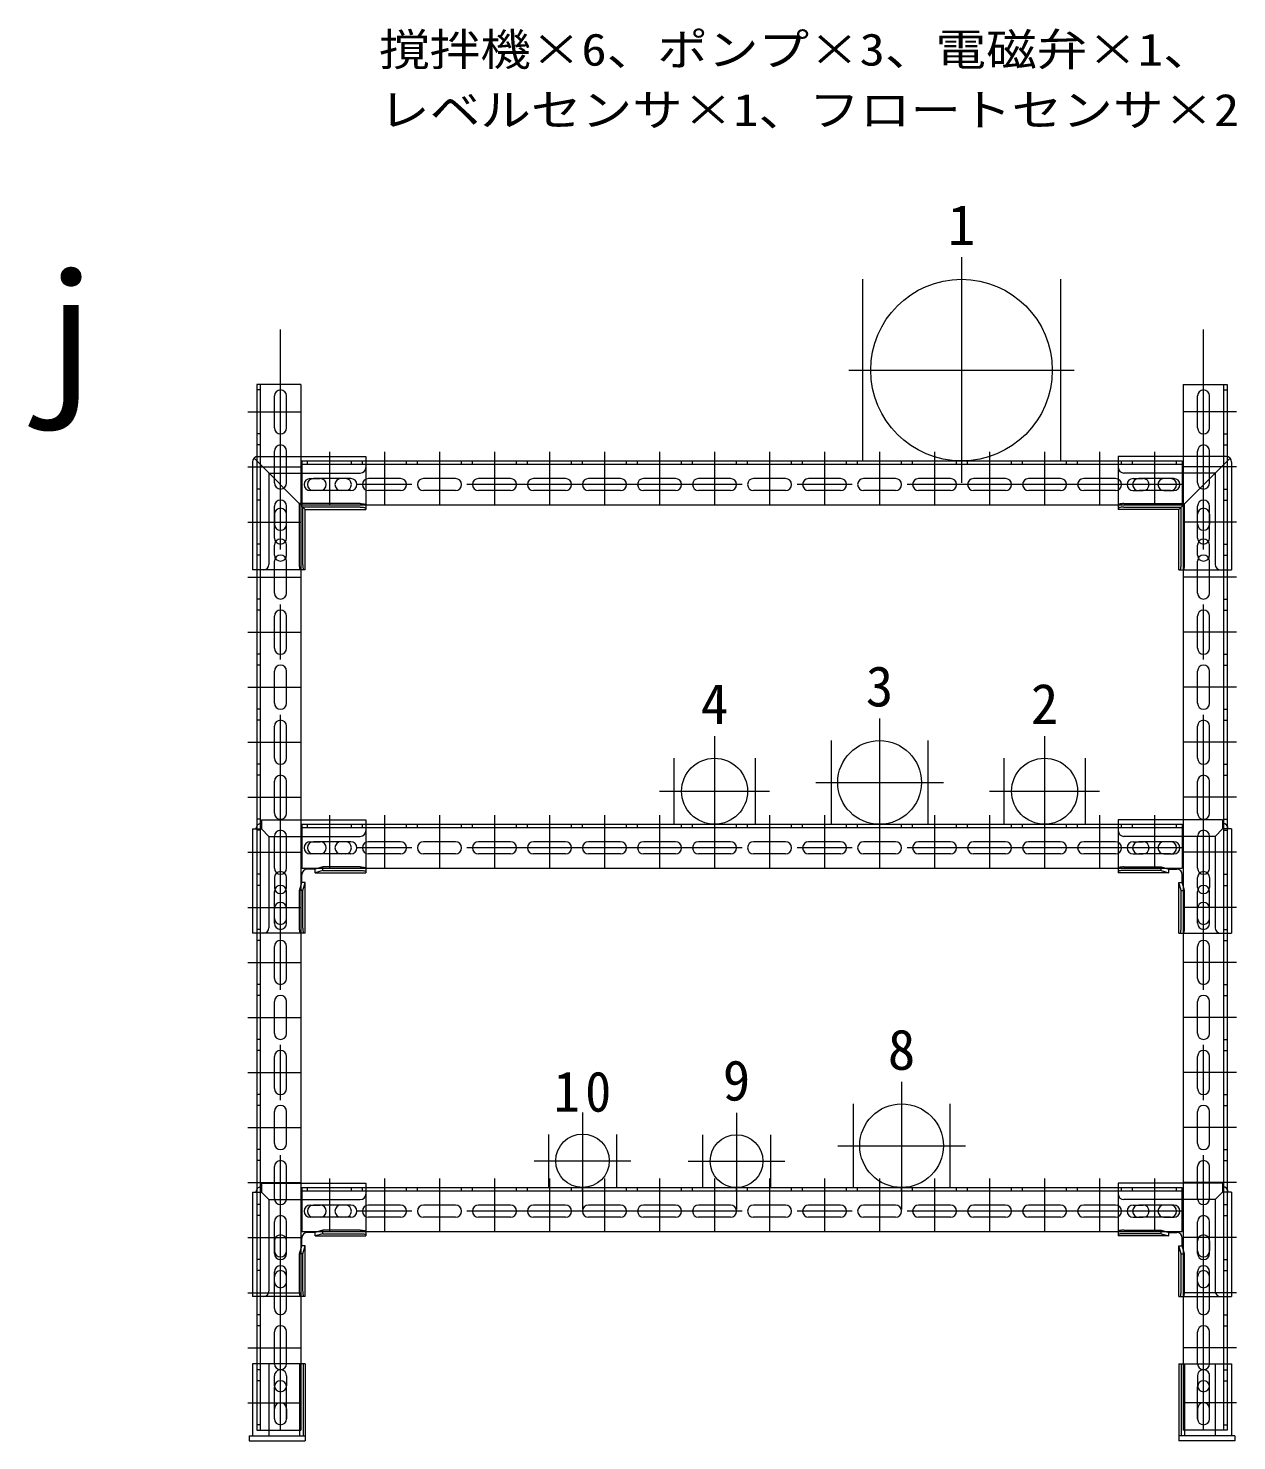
# Model space of a CAD drawing. Units: millimetres at full size, sheet at 1:50. Extents: x -29943 to 12787, y -4404 to 10657.
# Drawn here: x 364 to 1463, y 2150 to 3433 of the extents above; entities that cross this region are included whole.
import ezdxf
from ezdxf.enums import TextEntityAlignment as Align

# ---------------------------------------------------------------- set-up
doc = ezdxf.new("R2010")
doc.units = ezdxf.units.MM
doc.header["$LTSCALE"] = 50
doc.linetypes.add('CHAIN1', pattern=[8, 5, -1, 1, -1])
for name, color, linetype, lineweight in [('0-0_マルチ横', 3, 'Continuous', 9), ('0-1_接続金具', 7, 'Continuous', 18), ('0-3_マルチ縦', 3, 'Continuous', 9), ('0-F_文字', 7, 'Continuous', 9), ('1-0_1\u3000脱臭配管', 4, 'Continuous', 9), ('1-1_2\u3000洗浄汚泥移送配管', 7, 'Continuous', 9), ('1-2_3\u3000洗浄水移送配管', 7, 'Continuous', 9), ('1-3_4\u3000工水配管', 7, 'Continuous', 9), ('1-7_8\u3000脱水ろ液移送配管', 7, 'Continuous', 9), ('1-8_9\u3000ろ布洗浄水移送配管', 7, 'Continuous', 9), ('1-9_10\u3000スチームドレン配管', 7, 'Continuous', 9)]:
    doc.layers.add(name, color=color, linetype=linetype, lineweight=lineweight)
doc.layers.add('0-8_PS№', color=7, linetype='Continuous')
doc.styles.add('ＭＳ ゴシック', font='')
doc.styles.get('ＭＳ ゴシック').set_extended_font_data('MS Gothic')

msp = doc.modelspace()

# ---------------------------------------------------------------- linework, layer by layer
at = {"layer": '0-0_マルチ横', "color": 4, "linetype": 'CHAIN1'}
for p, q in [((637.93, 3048.76), (637.93, 3000.46)), ((687.93, 3048.76), (687.93, 3000.46)), ((737.93, 3048.76), (737.93, 3000.46)), ((787.93, 3048.76), (787.93, 3000.46)), ((837.93, 3048.76), (837.93, 3000.46)), ((887.93, 3048.76), (887.93, 3000.46)), ((937.93, 3048.76), (937.93, 3000.46)), ((987.93, 3048.76), (987.93, 3000.46)), ((1037.93, 3048.76), (1037.93, 3000.46)), ((1087.93, 3048.76), (1087.93, 3000.46)), ((1137.93, 3048.76), (1137.93, 3000.46)), ((1187.93, 3048.76), (1187.93, 3000.46)), ((1237.93, 3048.76), (1237.93, 3000.46)), ((1287.93, 3048.76), (1287.93, 3000.46)), ((1337.93, 3048.76), (1337.93, 3000.46)), ((1387.93, 3048.76), (1387.93, 3000.46)), ((1412.93, 3018.96), (612.93, 3018.96)), ((637.93, 2718.76), (637.93, 2670.46)), ((687.93, 2718.76), (687.93, 2670.46)), ((737.93, 2718.76), (737.93, 2670.46)), ((787.93, 2718.76), (787.93, 2670.46)), ((837.93, 2718.76), (837.93, 2670.46)), ((887.93, 2718.76), (887.93, 2670.46)), ((937.93, 2718.76), (937.93, 2670.46)), ((987.93, 2718.76), (987.93, 2670.46)), ((1037.93, 2718.76), (1037.93, 2670.46)), ((1087.93, 2718.76), (1087.93, 2670.46)), ((1137.93, 2718.76), (1137.93, 2670.46)), ((1187.93, 2718.76), (1187.93, 2670.46)), ((1237.93, 2718.76), (1237.93, 2670.46)), ((1287.93, 2718.76), (1287.93, 2670.46)), ((1337.93, 2718.76), (1337.93, 2670.46)), ((1387.93, 2718.76), (1387.93, 2670.46)), ((1412.93, 2688.96), (612.93, 2688.96)), ((637.93, 2388.76), (637.93, 2340.46)), ((687.93, 2388.76), (687.93, 2340.46)), ((737.93, 2388.76), (737.93, 2340.46)), ((787.93, 2388.76), (787.93, 2340.46)), ((837.93, 2388.76), (837.93, 2340.46)), ((887.93, 2388.76), (887.93, 2340.46)), ((937.93, 2388.76), (937.93, 2340.46)), ((987.93, 2388.76), (987.93, 2340.46)), ((1037.93, 2388.76), (1037.93, 2340.46)), ((1087.93, 2388.76), (1087.93, 2340.46)), ((1137.93, 2388.76), (1137.93, 2340.46)), ((1187.93, 2388.76), (1187.93, 2340.46)), ((1237.93, 2388.76), (1237.93, 2340.46)), ((1287.93, 2388.76), (1287.93, 2340.46)), ((1337.93, 2388.76), (1337.93, 2340.46)), ((1387.93, 2388.76), (1387.93, 2340.46)), ((1412.93, 2358.96), (612.93, 2358.96))]:
    msp.add_line(p, q, dxfattribs=at)
at = {"layer": '0-0_マルチ横'}
for p, q in [((612.93, 3040.46), (612.93, 3000.46)), ((612.93, 3040.46), (1412.93, 3040.46)), ((1412.93, 3037.26), (612.93, 3037.26)), ((617.93, 3037.26), (617.93, 3040.46)), ((657.93, 3037.26), (657.93, 3040.46)), ((667.93, 3037.26), (667.93, 3040.46)), ((707.93, 3037.26), (707.93, 3040.46)), ((717.93, 3037.26), (717.93, 3040.46)), ((757.93, 3037.26), (757.93, 3040.46)), ((767.93, 3037.26), (767.93, 3040.46)), ((807.93, 3037.26), (807.93, 3040.46)), ((817.93, 3037.26), (817.93, 3040.46)), ((857.93, 3037.26), (857.93, 3040.46)), ((867.93, 3037.26), (867.93, 3040.46)), ((907.93, 3037.26), (907.93, 3040.46)), ((917.93, 3037.26), (917.93, 3040.46)), ((957.93, 3037.26), (957.93, 3040.46)), ((967.93, 3037.26), (967.93, 3040.46)), ((1007.93, 3037.26), (1007.93, 3040.46)), ((1017.93, 3037.26), (1017.93, 3040.46)), ((1057.93, 3037.26), (1057.93, 3040.46)), ((1067.93, 3037.26), (1067.93, 3040.46)), ((1107.93, 3037.26), (1107.93, 3040.46)), ((1117.93, 3037.26), (1117.93, 3040.46)), ((1157.93, 3037.26), (1157.93, 3040.46)), ((1167.93, 3037.26), (1167.93, 3040.46)), ((1207.93, 3037.26), (1207.93, 3040.46)), ((1217.93, 3037.26), (1217.93, 3040.46)), ((1257.93, 3037.26), (1257.93, 3040.46)), ((1267.93, 3037.26), (1267.93, 3040.46)), ((1307.93, 3037.26), (1307.93, 3040.46)), ((1317.93, 3037.26), (1317.93, 3040.46)), ((1357.93, 3037.26), (1357.93, 3040.46)), ((1367.93, 3037.26), (1367.93, 3040.46)), ((1407.93, 3037.26), (1407.93, 3040.46)), ((1412.93, 3040.46), (1412.93, 3000.46)), ((652.43, 3024.46), (623.43, 3024.46)), ((702.43, 3024.46), (673.43, 3024.46)), ((752.43, 3024.46), (723.43, 3024.46)), ((802.43, 3024.46), (773.43, 3024.46)), ((852.43, 3024.46), (823.43, 3024.46)), ((902.43, 3024.46), (873.43, 3024.46)), ((952.43, 3024.46), (923.43, 3024.46)), ((1002.43, 3024.46), (973.43, 3024.46)), ((1052.43, 3024.46), (1023.43, 3024.46)), ((1102.43, 3024.46), (1073.43, 3024.46)), ((1152.43, 3024.46), (1123.43, 3024.46)), ((1202.43, 3024.46), (1173.43, 3024.46)), ((1252.43, 3024.46), (1223.43, 3024.46)), ((1302.43, 3024.46), (1273.43, 3024.46)), ((1352.43, 3024.46), (1323.43, 3024.46)), ((1402.43, 3024.46), (1373.43, 3024.46)), ((652.43, 3013.46), (623.43, 3013.46)), ((702.43, 3013.46), (673.43, 3013.46)), ((752.43, 3013.46), (723.43, 3013.46)), ((802.43, 3013.46), (773.43, 3013.46)), ((852.43, 3013.46), (823.43, 3013.46)), ((902.43, 3013.46), (873.43, 3013.46)), ((952.43, 3013.46), (923.43, 3013.46)), ((1002.43, 3013.46), (973.43, 3013.46)), ((1052.43, 3013.46), (1023.43, 3013.46)), ((1102.43, 3013.46), (1073.43, 3013.46)), ((1152.43, 3013.46), (1123.43, 3013.46)), ((1202.43, 3013.46), (1173.43, 3013.46)), ((1252.43, 3013.46), (1223.43, 3013.46)), ((1302.43, 3013.46), (1273.43, 3013.46)), ((1352.43, 3013.46), (1323.43, 3013.46)), ((1402.43, 3013.46), (1373.43, 3013.46)), ((612.93, 3000.46), (1412.93, 3000.46)), ((612.93, 2710.46), (612.93, 2670.46)), ((612.93, 2710.46), (1412.93, 2710.46)), ((1412.93, 2707.26), (612.93, 2707.26)), ((617.93, 2707.26), (617.93, 2710.46)), ((657.93, 2707.26), (657.93, 2710.46)), ((667.93, 2707.26), (667.93, 2710.46)), ((707.93, 2707.26), (707.93, 2710.46)), ((717.93, 2707.26), (717.93, 2710.46)), ((757.93, 2707.26), (757.93, 2710.46)), ((767.93, 2707.26), (767.93, 2710.46)), ((807.93, 2707.26), (807.93, 2710.46)), ((817.93, 2707.26), (817.93, 2710.46)), ((857.93, 2707.26), (857.93, 2710.46)), ((867.93, 2707.26), (867.93, 2710.46)), ((907.93, 2707.26), (907.93, 2710.46)), ((917.93, 2707.26), (917.93, 2710.46)), ((957.93, 2707.26), (957.93, 2710.46)), ((967.93, 2707.26), (967.93, 2710.46)), ((1007.93, 2707.26), (1007.93, 2710.46)), ((1017.93, 2707.26), (1017.93, 2710.46)), ((1057.93, 2707.26), (1057.93, 2710.46)), ((1067.93, 2707.26), (1067.93, 2710.46)), ((1107.93, 2707.26), (1107.93, 2710.46)), ((1117.93, 2707.26), (1117.93, 2710.46)), ((1157.93, 2707.26), (1157.93, 2710.46)), ((1167.93, 2707.26), (1167.93, 2710.46)), ((1207.93, 2707.26), (1207.93, 2710.46)), ((1217.93, 2707.26), (1217.93, 2710.46)), ((1257.93, 2707.26), (1257.93, 2710.46)), ((1267.93, 2707.26), (1267.93, 2710.46)), ((1307.93, 2707.26), (1307.93, 2710.46)), ((1317.93, 2707.26), (1317.93, 2710.46)), ((1357.93, 2707.26), (1357.93, 2710.46)), ((1367.93, 2707.26), (1367.93, 2710.46)), ((1407.93, 2707.26), (1407.93, 2710.46)), ((1412.93, 2710.46), (1412.93, 2670.46)), ((652.43, 2694.46), (623.43, 2694.46)), ((702.43, 2694.46), (673.43, 2694.46)), ((752.43, 2694.46), (723.43, 2694.46)), ((802.43, 2694.46), (773.43, 2694.46)), ((852.43, 2694.46), (823.43, 2694.46)), ((902.43, 2694.46), (873.43, 2694.46)), ((952.43, 2694.46), (923.43, 2694.46)), ((1002.43, 2694.46), (973.43, 2694.46)), ((1052.43, 2694.46), (1023.43, 2694.46)), ((1102.43, 2694.46), (1073.43, 2694.46)), ((1152.43, 2694.46), (1123.43, 2694.46)), ((1202.43, 2694.46), (1173.43, 2694.46)), ((1252.43, 2694.46), (1223.43, 2694.46)), ((1302.43, 2694.46), (1273.43, 2694.46)), ((1352.43, 2694.46), (1323.43, 2694.46)), ((1402.43, 2694.46), (1373.43, 2694.46)), ((652.43, 2683.46), (623.43, 2683.46)), ((702.43, 2683.46), (673.43, 2683.46)), ((752.43, 2683.46), (723.43, 2683.46)), ((802.43, 2683.46), (773.43, 2683.46)), ((852.43, 2683.46), (823.43, 2683.46)), ((902.43, 2683.46), (873.43, 2683.46)), ((952.43, 2683.46), (923.43, 2683.46)), ((1002.43, 2683.46), (973.43, 2683.46)), ((1052.43, 2683.46), (1023.43, 2683.46)), ((1102.43, 2683.46), (1073.43, 2683.46)), ((1152.43, 2683.46), (1123.43, 2683.46)), ((1202.43, 2683.46), (1173.43, 2683.46)), ((1252.43, 2683.46), (1223.43, 2683.46)), ((1302.43, 2683.46), (1273.43, 2683.46)), ((1352.43, 2683.46), (1323.43, 2683.46)), ((1402.43, 2683.46), (1373.43, 2683.46)), ((612.93, 2670.46), (1412.93, 2670.46)), ((612.93, 2380.46), (612.93, 2340.46)), ((612.93, 2380.46), (1412.93, 2380.46)), ((1412.93, 2377.26), (612.93, 2377.26)), ((617.93, 2377.26), (617.93, 2380.46)), ((657.93, 2377.26), (657.93, 2380.46)), ((667.93, 2377.26), (667.93, 2380.46)), ((707.93, 2377.26), (707.93, 2380.46)), ((717.93, 2377.26), (717.93, 2380.46)), ((757.93, 2377.26), (757.93, 2380.46)), ((767.93, 2377.26), (767.93, 2380.46)), ((807.93, 2377.26), (807.93, 2380.46)), ((817.93, 2377.26), (817.93, 2380.46)), ((857.93, 2377.26), (857.93, 2380.46)), ((867.93, 2377.26), (867.93, 2380.46)), ((907.93, 2377.26), (907.93, 2380.46)), ((917.93, 2377.26), (917.93, 2380.46)), ((957.93, 2377.26), (957.93, 2380.46)), ((967.93, 2377.26), (967.93, 2380.46)), ((1007.93, 2377.26), (1007.93, 2380.46)), ((1017.93, 2377.26), (1017.93, 2380.46)), ((1057.93, 2377.26), (1057.93, 2380.46)), ((1067.93, 2377.26), (1067.93, 2380.46)), ((1107.93, 2377.26), (1107.93, 2380.46)), ((1117.93, 2377.26), (1117.93, 2380.46)), ((1157.93, 2377.26), (1157.93, 2380.46)), ((1167.93, 2377.26), (1167.93, 2380.46)), ((1207.93, 2377.26), (1207.93, 2380.46)), ((1217.93, 2377.26), (1217.93, 2380.46)), ((1257.93, 2377.26), (1257.93, 2380.46)), ((1267.93, 2377.26), (1267.93, 2380.46)), ((1307.93, 2377.26), (1307.93, 2380.46)), ((1317.93, 2377.26), (1317.93, 2380.46)), ((1357.93, 2377.26), (1357.93, 2380.46)), ((1367.93, 2377.26), (1367.93, 2380.46)), ((1407.93, 2377.26), (1407.93, 2380.46)), ((1412.93, 2340.46), (1412.93, 2380.46)), ((652.43, 2364.46), (623.43, 2364.46)), ((702.43, 2364.46), (673.43, 2364.46)), ((752.43, 2364.46), (723.43, 2364.46)), ((802.43, 2364.46), (773.43, 2364.46)), ((852.43, 2364.46), (823.43, 2364.46)), ((902.43, 2364.46), (873.43, 2364.46)), ((952.43, 2364.46), (923.43, 2364.46)), ((1002.43, 2364.46), (973.43, 2364.46)), ((1052.43, 2364.46), (1023.43, 2364.46)), ((1102.43, 2364.46), (1073.43, 2364.46)), ((1152.43, 2364.46), (1123.43, 2364.46)), ((1202.43, 2364.46), (1173.43, 2364.46)), ((1252.43, 2364.46), (1223.43, 2364.46)), ((1302.43, 2364.46), (1273.43, 2364.46)), ((1352.43, 2364.46), (1323.43, 2364.46)), ((1402.43, 2364.46), (1373.43, 2364.46)), ((652.43, 2353.46), (623.43, 2353.46)), ((702.43, 2353.46), (673.43, 2353.46)), ((752.43, 2353.46), (723.43, 2353.46)), ((802.43, 2353.46), (773.43, 2353.46)), ((852.43, 2353.46), (823.43, 2353.46)), ((902.43, 2353.46), (873.43, 2353.46)), ((952.43, 2353.46), (923.43, 2353.46)), ((1002.43, 2353.46), (973.43, 2353.46)), ((1052.43, 2353.46), (1023.43, 2353.46)), ((1102.43, 2353.46), (1073.43, 2353.46)), ((1152.43, 2353.46), (1123.43, 2353.46)), ((1202.43, 2353.46), (1173.43, 2353.46)), ((1252.43, 2353.46), (1223.43, 2353.46)), ((1302.43, 2353.46), (1273.43, 2353.46)), ((1352.43, 2353.46), (1323.43, 2353.46)), ((1402.43, 2353.46), (1373.43, 2353.46)), ((612.93, 2340.46), (1412.93, 2340.46))]:
    msp.add_line(p, q, dxfattribs=at)
for centre, start, end in [((623.43, 3018.96), 90, 270), ((652.43, 3018.96), 270, 90), ((673.43, 3018.96), 90, 270), ((702.43, 3018.96), 270, 90), ((723.43, 3018.96), 90, 270), ((752.43, 3018.96), 270, 90), ((773.43, 3018.96), 90, 270), ((802.43, 3018.96), 270, 90), ((823.43, 3018.96), 90, 270), ((852.43, 3018.96), 270, 90), ((873.43, 3018.96), 90, 270), ((902.43, 3018.96), 270, 90), ((923.43, 3018.96), 90, 270), ((952.43, 3018.96), 270, 90), ((973.43, 3018.96), 90, 270), ((1002.43, 3018.96), 270, 90), ((1023.43, 3018.96), 90, 270), ((1052.43, 3018.96), 270, 90), ((1073.43, 3018.96), 90, 270), ((1102.43, 3018.96), 270, 90), ((1123.43, 3018.96), 90, 270), ((1152.43, 3018.96), 270, 90), ((1173.43, 3018.96), 90, 270), ((1202.43, 3018.96), 270, 90), ((1223.43, 3018.96), 90, 270), ((1252.43, 3018.96), 270, 90), ((1273.43, 3018.96), 90, 270), ((1302.43, 3018.96), 270, 90), ((1323.43, 3018.96), 90, 270), ((1352.43, 3018.96), 270, 90), ((1373.43, 3018.96), 90, 270), ((1402.43, 3018.96), 270, 90), ((623.43, 2688.96), 90, 270), ((652.43, 2688.96), 270, 90), ((673.43, 2688.96), 90, 270), ((702.43, 2688.96), 270, 90), ((723.43, 2688.96), 90, 270), ((752.43, 2688.96), 270, 90), ((773.43, 2688.96), 90, 270), ((802.43, 2688.96), 270, 90), ((823.43, 2688.96), 90, 270), ((852.43, 2688.96), 270, 90), ((873.43, 2688.96), 90, 270), ((902.43, 2688.96), 270, 90), ((923.43, 2688.96), 90, 270), ((952.43, 2688.96), 270, 90), ((973.43, 2688.96), 90, 270), ((1002.43, 2688.96), 270, 90), ((1023.43, 2688.96), 90, 270), ((1052.43, 2688.96), 270, 90), ((1073.43, 2688.96), 90, 270), ((1102.43, 2688.96), 270, 90), ((1123.43, 2688.96), 90, 270), ((1152.43, 2688.96), 270, 90), ((1173.43, 2688.96), 90, 270), ((1202.43, 2688.96), 270, 90), ((1223.43, 2688.96), 90, 270), ((1252.43, 2688.96), 270, 90), ((1273.43, 2688.96), 90, 270), ((1302.43, 2688.96), 270, 90), ((1323.43, 2688.96), 90, 270), ((1352.43, 2688.96), 270, 90), ((1373.43, 2688.96), 90, 270), ((1402.43, 2688.96), 270, 90), ((623.43, 2358.96), 90, 270), ((652.43, 2358.96), 270, 90), ((673.43, 2358.96), 90, 270), ((702.43, 2358.96), 270, 90), ((723.43, 2358.96), 90, 270), ((752.43, 2358.96), 270, 90), ((773.43, 2358.96), 90, 270), ((802.43, 2358.96), 270, 90), ((823.43, 2358.96), 90, 270), ((852.43, 2358.96), 270, 90), ((873.43, 2358.96), 90, 270), ((902.43, 2358.96), 270, 90), ((923.43, 2358.96), 90, 270), ((952.43, 2358.96), 270, 90), ((973.43, 2358.96), 90, 270), ((1002.43, 2358.96), 270, 90), ((1023.43, 2358.96), 90, 270), ((1052.43, 2358.96), 270, 90), ((1073.43, 2358.96), 90, 270), ((1102.43, 2358.96), 270, 90), ((1123.43, 2358.96), 90, 270), ((1152.43, 2358.96), 270, 90), ((1173.43, 2358.96), 90, 270), ((1202.43, 2358.96), 270, 90), ((1223.43, 2358.96), 90, 270), ((1252.43, 2358.96), 270, 90), ((1273.43, 2358.96), 90, 270), ((1302.43, 2358.96), 270, 90), ((1323.43, 2358.96), 90, 270), ((1352.43, 2358.96), 270, 90), ((1373.43, 2358.96), 90, 270), ((1402.43, 2358.96), 270, 90)]:
    msp.add_arc(centre, 5.5, start, end, dxfattribs=at)
at = {"layer": '0-1_接続金具'}
for p, q in [((569.39, 3043), (615.93, 2996.46)), ((572.93, 3044.46), (670.93, 3044.46)), ((670.93, 3044.46), (670.93, 2996.46)), ((1354.93, 3044.46), (1354.93, 2996.46)), ((1452.93, 3044.46), (1354.93, 3044.46)), ((1456.46, 3043), (1409.93, 2996.46)), ((567.93, 3039.46), (567.93, 2941.46)), ((582.93, 3029.46), (582.93, 2946.46)), ((582.93, 3029.46), (665.93, 3029.46)), ((1442.93, 3029.46), (1359.93, 3029.46)), ((1442.93, 3029.46), (1442.93, 2946.46)), ((1457.93, 3039.46), (1457.93, 2941.46)), ((620.43, 3024.46), (629.43, 3024.46)), ((657.43, 3024.46), (648.43, 3024.46)), ((1368.43, 3024.46), (1377.43, 3024.46)), ((1405.43, 3024.46), (1396.43, 3024.46)), ((629.43, 3013.46), (620.43, 3013.46)), ((657.43, 3013.46), (648.43, 3013.46)), ((1368.43, 3013.46), (1377.43, 3013.46)), ((1396.43, 3013.46), (1405.43, 3013.46)), ((587.93, 2991.96), (587.93, 2982.96)), ((598.93, 2982.96), (598.93, 2991.96)), ((610.72, 2946.46), (610.72, 3001.67)), ((665.93, 3001.67), (610.72, 3001.67)), ((613.87, 2946.46), (613.87, 2998.52)), ((665.93, 2998.52), (613.87, 2998.52)), ((1359.93, 3001.67), (1415.14, 3001.67)), ((1359.93, 2998.52), (1411.99, 2998.52)), ((1411.99, 2946.46), (1411.99, 2998.52)), ((1415.14, 2946.46), (1415.14, 3001.67)), ((1426.93, 2982.96), (1426.93, 2991.96)), ((1437.93, 2991.96), (1437.93, 2982.96)), ((587.93, 2954.96), (587.93, 2963.96)), ((598.93, 2954.96), (598.93, 2963.96)), ((1426.93, 2954.96), (1426.93, 2963.96)), ((1437.93, 2954.96), (1437.93, 2963.96)), ((615.93, 2941.46), (567.93, 2941.46)), ((1409.93, 2941.46), (1457.93, 2941.46)), ((576.18, 2714.46), (670.93, 2714.46)), ((576.18, 2714.46), (576.18, 2706.21)), ((670.93, 2714.46), (670.93, 2666.46)), ((1449.68, 2714.46), (1354.93, 2714.46)), ((1354.93, 2714.46), (1354.93, 2666.46)), ((1449.68, 2714.46), (1449.68, 2706.21)), ((567.93, 2706.21), (567.93, 2611.46)), ((567.93, 2706.21), (576.18, 2706.21)), ((576.18, 2706.21), (582.93, 2699.46)), ((582.93, 2699.46), (582.93, 2616.46)), ((582.93, 2699.46), (665.93, 2699.46)), ((620.43, 2694.46), (629.43, 2694.46)), ((657.43, 2694.46), (648.43, 2694.46)), ((1442.93, 2699.46), (1359.93, 2699.46)), ((1368.43, 2694.46), (1377.43, 2694.46)), ((1405.43, 2694.46), (1396.43, 2694.46)), ((1449.68, 2706.21), (1442.93, 2699.46)), ((1442.93, 2699.46), (1442.93, 2616.46)), ((1457.93, 2706.21), (1449.68, 2706.21)), ((1457.93, 2706.21), (1457.93, 2611.46)), ((629.43, 2683.46), (620.43, 2683.46)), ((657.43, 2683.46), (648.43, 2683.46)), ((1368.43, 2683.46), (1377.43, 2683.46)), ((1396.43, 2683.46), (1405.43, 2683.46)), ((624.93, 2669.62), (617.78, 2669.62)), ((632, 2671.67), (624.93, 2669.62)), ((624.93, 2666.46), (624.93, 2669.62)), ((632, 2668.52), (632, 2671.67)), ((665.93, 2671.67), (632, 2671.67)), ((1359.93, 2671.67), (1393.86, 2671.67)), ((1393.86, 2671.67), (1400.93, 2669.62)), ((1393.86, 2668.52), (1393.86, 2671.67)), ((1400.93, 2669.62), (1408.08, 2669.62)), ((1400.93, 2666.46), (1400.93, 2669.62)), ((587.93, 2661.96), (587.93, 2652.96)), ((598.93, 2652.96), (598.93, 2661.96)), ((610.72, 2650.39), (612.78, 2657.46)), ((612.78, 2657.46), (612.78, 2664.62)), ((615.93, 2657.46), (612.78, 2657.46)), ((613.87, 2650.39), (615.93, 2657.46)), ((615.93, 2611.46), (615.93, 2657.46)), ((632, 2668.52), (624.93, 2666.46)), ((624.93, 2666.46), (670.93, 2666.46)), ((632, 2668.52), (665.93, 2668.52)), ((1400.93, 2666.46), (1354.93, 2666.46)), ((1393.86, 2668.52), (1359.93, 2668.52)), ((1393.86, 2668.52), (1400.93, 2666.46)), ((1411.99, 2650.39), (1409.93, 2657.46)), ((1409.93, 2611.46), (1409.93, 2657.46)), ((1409.93, 2657.46), (1413.08, 2657.46)), ((1413.08, 2657.46), (1413.08, 2664.62)), ((1415.14, 2650.39), (1413.08, 2657.46)), ((1426.93, 2652.96), (1426.93, 2661.96)), ((1437.93, 2661.96), (1437.93, 2652.96)), ((613.87, 2650.39), (610.72, 2650.39)), ((610.72, 2616.46), (610.72, 2650.39)), ((613.87, 2616.46), (613.87, 2650.39)), ((1411.99, 2650.39), (1415.14, 2650.39)), ((1411.99, 2616.46), (1411.99, 2650.39)), ((1415.14, 2616.46), (1415.14, 2650.39)), ((587.93, 2624.96), (587.93, 2633.96)), ((598.93, 2624.96), (598.93, 2633.96)), ((1426.93, 2624.96), (1426.93, 2633.96)), ((1437.93, 2624.96), (1437.93, 2633.96)), ((615.93, 2611.46), (567.93, 2611.46)), ((1409.93, 2611.46), (1457.93, 2611.46)), ((567.93, 2376.21), (567.93, 2281.46)), ((567.93, 2376.21), (576.18, 2376.21)), ((576.18, 2384.46), (670.93, 2384.46)), ((576.18, 2384.46), (576.18, 2376.21)), ((576.18, 2376.21), (582.93, 2369.46)), ((670.93, 2384.46), (670.93, 2336.46)), ((1449.68, 2384.46), (1354.93, 2384.46)), ((1354.93, 2384.46), (1354.93, 2336.46)), ((1449.68, 2376.21), (1442.93, 2369.46)), ((1449.68, 2384.46), (1449.68, 2376.21)), ((1457.93, 2376.21), (1449.68, 2376.21)), ((1457.93, 2376.21), (1457.93, 2281.46)), ((582.93, 2369.46), (582.93, 2286.46)), ((582.93, 2369.46), (665.93, 2369.46)), ((620.43, 2364.46), (629.43, 2364.46)), ((657.43, 2364.46), (648.43, 2364.46)), ((1442.93, 2369.46), (1359.93, 2369.46)), ((1368.43, 2364.46), (1377.43, 2364.46)), ((1405.43, 2364.46), (1396.43, 2364.46)), ((1442.93, 2369.46), (1442.93, 2286.46)), ((629.43, 2353.46), (620.43, 2353.46)), ((657.43, 2353.46), (648.43, 2353.46)), ((1368.43, 2353.46), (1377.43, 2353.46)), ((1396.43, 2353.46), (1405.43, 2353.46)), ((624.93, 2339.62), (617.78, 2339.62)), ((632, 2341.67), (624.93, 2339.62)), ((624.93, 2336.46), (624.93, 2339.62)), ((632, 2338.52), (624.93, 2336.46)), ((624.93, 2336.46), (670.93, 2336.46)), ((632, 2338.52), (632, 2341.67)), ((665.93, 2341.67), (632, 2341.67)), ((632, 2338.52), (665.93, 2338.52)), ((1400.93, 2336.46), (1354.93, 2336.46)), ((1359.93, 2341.67), (1393.86, 2341.67)), ((1393.86, 2338.52), (1359.93, 2338.52)), ((1393.86, 2341.67), (1400.93, 2339.62)), ((1393.86, 2338.52), (1393.86, 2341.67)), ((1393.86, 2338.52), (1400.93, 2336.46)), ((1400.93, 2339.62), (1408.08, 2339.62)), ((1400.93, 2336.46), (1400.93, 2339.62)), ((587.93, 2331.96), (587.93, 2322.96)), ((598.93, 2322.96), (598.93, 2331.96)), ((610.72, 2320.39), (612.78, 2327.46)), ((612.78, 2327.46), (612.78, 2334.62)), ((615.93, 2327.46), (612.78, 2327.46)), ((613.87, 2320.39), (615.93, 2327.46)), ((615.93, 2281.46), (615.93, 2327.46)), ((1411.99, 2320.39), (1409.93, 2327.46)), ((1409.93, 2281.46), (1409.93, 2327.46)), ((1409.93, 2327.46), (1413.08, 2327.46)), ((1413.08, 2327.46), (1413.08, 2334.62)), ((1415.14, 2320.39), (1413.08, 2327.46)), ((1426.93, 2322.96), (1426.93, 2331.96)), ((1437.93, 2331.96), (1437.93, 2322.96)), ((613.87, 2320.39), (610.72, 2320.39)), ((610.72, 2286.46), (610.72, 2320.39)), ((613.87, 2286.46), (613.87, 2320.39)), ((1411.99, 2320.39), (1415.14, 2320.39)), ((1411.99, 2286.46), (1411.99, 2320.39)), ((1415.14, 2286.46), (1415.14, 2320.39)), ((587.93, 2294.96), (587.93, 2303.96)), ((598.93, 2294.96), (598.93, 2303.96)), ((1426.93, 2294.96), (1426.93, 2303.96)), ((1437.93, 2294.96), (1437.93, 2303.96)), ((615.93, 2281.46), (567.93, 2281.46)), ((1409.93, 2281.46), (1457.93, 2281.46)), ((615.93, 2220.46), (567.93, 2220.46)), ((567.93, 2220.46), (567.93, 2154.96)), ((582.93, 2220.46), (582.93, 2154.96)), ((610.76, 2220.46), (610.76, 2154.96)), ((613.91, 2220.46), (613.91, 2154.96)), ((615.93, 2220.46), (615.93, 2150.46)), ((1409.93, 2220.46), (1457.93, 2220.46)), ((1409.93, 2220.46), (1409.93, 2150.46)), ((1411.95, 2220.46), (1411.95, 2154.96)), ((1415.1, 2220.46), (1415.1, 2154.96)), ((1442.93, 2220.46), (1442.93, 2154.96)), ((1457.93, 2220.46), (1457.93, 2154.96)), ((587.93, 2200.46), (587.93, 2209.46)), ((598.93, 2209.46), (598.93, 2200.46)), ((1426.93, 2209.46), (1426.93, 2200.46)), ((1437.93, 2200.46), (1437.93, 2209.46)), ((587.93, 2170.46), (587.93, 2179.46)), ((598.93, 2179.46), (598.93, 2170.46)), ((1426.93, 2179.46), (1426.93, 2170.46)), ((1437.93, 2170.46), (1437.93, 2179.46)), ((564.93, 2154.96), (615.93, 2154.96)), ((564.93, 2154.96), (564.93, 2150.46)), ((564.93, 2150.46), (615.93, 2150.46)), ((1460.93, 2154.96), (1409.93, 2154.96)), ((1460.93, 2150.46), (1409.93, 2150.46)), ((1460.93, 2154.96), (1460.93, 2150.46))]:
    msp.add_line(p, q, dxfattribs=at)
for points in [[(615.93, 2941.46), (615.93, 2996.46), (670.93, 2996.46)], [(665.93, 3001.67), (666.8, 3001.66), (667.64, 3001.61), (668.43, 3001.54), (669.14, 3001.43), (669.76, 3001.31), (670.26, 3001.16), (670.63, 3001), (670.85, 3000.82), (670.93, 3000.64)], [(665.93, 2998.52), (666.8, 2998.51), (667.64, 2998.46), (668.43, 2998.38), (669.14, 2998.28), (669.76, 2998.15), (670.26, 2998.01), (670.63, 2997.84), (670.85, 2997.67), (670.93, 2997.49)], [(1359.93, 3001.67), (1359.06, 3001.66), (1358.22, 3001.61), (1357.43, 3001.54), (1356.71, 3001.43), (1356.1, 3001.31), (1355.6, 3001.16), (1355.23, 3001), (1355, 3000.82), (1354.93, 3000.64)], [(1359.93, 2998.52), (1359.06, 2998.51), (1358.22, 2998.46), (1357.43, 2998.38), (1356.71, 2998.28), (1356.1, 2998.15), (1355.6, 2998.01), (1355.23, 2997.84), (1355, 2997.67), (1354.93, 2997.49)], [(1409.93, 2941.46), (1409.93, 2996.46), (1354.93, 2996.46)], [(611.75, 2941.46), (611.57, 2941.54), (611.4, 2941.77), (611.23, 2942.13), (611.09, 2942.63), (610.96, 2943.25), (610.86, 2943.96), (610.78, 2944.75), (610.74, 2945.6), (610.72, 2946.46)], [(614.9, 2941.46), (614.72, 2941.54), (614.55, 2941.77), (614.39, 2942.13), (614.24, 2942.63), (614.11, 2943.25), (614.01, 2943.96), (613.93, 2944.75), (613.89, 2945.6), (613.87, 2946.46)], [(1410.96, 2941.46), (1411.14, 2941.54), (1411.31, 2941.77), (1411.47, 2942.13), (1411.62, 2942.63), (1411.74, 2943.25), (1411.85, 2943.96), (1411.92, 2944.75), (1411.97, 2945.6), (1411.99, 2946.46)], [(1414.11, 2941.46), (1414.29, 2941.54), (1414.46, 2941.77), (1414.62, 2942.13), (1414.77, 2942.63), (1414.9, 2943.25), (1415, 2943.96), (1415.08, 2944.75), (1415.12, 2945.6), (1415.14, 2946.46)], [(665.93, 2671.67), (666.8, 2671.66), (667.64, 2671.61), (668.43, 2671.54), (669.14, 2671.43), (669.76, 2671.31), (670.26, 2671.16), (670.63, 2671), (670.85, 2670.82), (670.93, 2670.64)], [(1359.93, 2671.67), (1359.06, 2671.66), (1358.22, 2671.61), (1357.43, 2671.54), (1356.71, 2671.43), (1356.1, 2671.31), (1355.6, 2671.16), (1355.23, 2671), (1355, 2670.82), (1354.93, 2670.64)], [(665.93, 2668.52), (666.8, 2668.51), (667.64, 2668.46), (668.43, 2668.38), (669.14, 2668.28), (669.76, 2668.15), (670.26, 2668.01), (670.63, 2667.84), (670.85, 2667.67), (670.93, 2667.49)], [(1359.93, 2668.52), (1359.06, 2668.51), (1358.22, 2668.46), (1357.43, 2668.38), (1356.71, 2668.28), (1356.1, 2668.15), (1355.6, 2668.01), (1355.23, 2667.84), (1355, 2667.67), (1354.93, 2667.49)], [(611.75, 2611.46), (611.57, 2611.54), (611.4, 2611.77), (611.23, 2612.13), (611.09, 2612.63), (610.96, 2613.25), (610.86, 2613.96), (610.78, 2614.75), (610.74, 2615.6), (610.72, 2616.46)], [(614.9, 2611.46), (614.72, 2611.54), (614.55, 2611.77), (614.39, 2612.13), (614.24, 2612.63), (614.11, 2613.25), (614.01, 2613.96), (613.93, 2614.75), (613.89, 2615.6), (613.87, 2616.46)], [(1410.96, 2611.46), (1411.14, 2611.54), (1411.31, 2611.77), (1411.47, 2612.13), (1411.62, 2612.63), (1411.74, 2613.25), (1411.85, 2613.96), (1411.92, 2614.75), (1411.97, 2615.6), (1411.99, 2616.46)], [(1414.11, 2611.46), (1414.29, 2611.54), (1414.46, 2611.77), (1414.62, 2612.13), (1414.77, 2612.63), (1414.9, 2613.25), (1415, 2613.96), (1415.08, 2614.75), (1415.12, 2615.6), (1415.14, 2616.46)], [(665.93, 2341.67), (666.8, 2341.66), (667.64, 2341.61), (668.43, 2341.54), (669.14, 2341.43), (669.76, 2341.31), (670.26, 2341.16), (670.63, 2341), (670.85, 2340.82), (670.93, 2340.64)], [(665.93, 2338.52), (666.8, 2338.51), (667.64, 2338.46), (668.43, 2338.38), (669.14, 2338.28), (669.76, 2338.15), (670.26, 2338.01), (670.63, 2337.84), (670.85, 2337.67), (670.93, 2337.49)], [(1359.93, 2341.67), (1359.06, 2341.66), (1358.22, 2341.61), (1357.43, 2341.54), (1356.71, 2341.43), (1356.1, 2341.31), (1355.6, 2341.16), (1355.23, 2341), (1355, 2340.82), (1354.93, 2340.64)], [(1359.93, 2338.52), (1359.06, 2338.51), (1358.22, 2338.46), (1357.43, 2338.38), (1356.71, 2338.28), (1356.1, 2338.15), (1355.6, 2338.01), (1355.23, 2337.84), (1355, 2337.67), (1354.93, 2337.49)], [(611.75, 2281.46), (611.57, 2281.54), (611.4, 2281.77), (611.23, 2282.13), (611.09, 2282.63), (610.96, 2283.25), (610.86, 2283.96), (610.78, 2284.75), (610.74, 2285.6), (610.72, 2286.46)], [(614.9, 2281.46), (614.72, 2281.54), (614.55, 2281.77), (614.39, 2282.13), (614.24, 2282.63), (614.11, 2283.25), (614.01, 2283.96), (613.93, 2284.75), (613.89, 2285.6), (613.87, 2286.46)], [(1410.96, 2281.46), (1411.14, 2281.54), (1411.31, 2281.77), (1411.47, 2282.13), (1411.62, 2282.63), (1411.74, 2283.25), (1411.85, 2283.96), (1411.92, 2284.75), (1411.97, 2285.6), (1411.99, 2286.46)], [(1414.11, 2281.46), (1414.29, 2281.54), (1414.46, 2281.77), (1414.62, 2282.13), (1414.77, 2282.63), (1414.9, 2283.25), (1415, 2283.96), (1415.08, 2284.75), (1415.12, 2285.6), (1415.14, 2286.46)]]:
    msp.add_lwpolyline(points, dxfattribs=at)
for centre, radius, start, end in [((572.93, 3039.46), 5, 90, 180), ((1452.93, 3039.46), 5, 0, 90), ((665.93, 3034.46), 5, 270, 0), ((1359.93, 3034.46), 5, 180, 270), ((620.43, 3018.96), 5.5, 90, 270), ((629.43, 3018.96), 5.5, 270, 90), ((648.43, 3018.96), 5.5, 90, 270), ((657.43, 3018.96), 5.5, 270, 90), ((1368.43, 3018.96), 5.5, 90, 270), ((1377.43, 3018.96), 5.5, 270, 90), ((1396.43, 3018.96), 5.5, 90, 270), ((1405.43, 3018.96), 5.5, 270, 90), ((593.43, 2991.96), 5.5, 0, 180), ((1432.43, 2991.96), 5.5, 0, 180), ((593.43, 2982.96), 5.5, 180, 0), ((1432.43, 2982.96), 5.5, 180, 0), ((593.43, 2963.96), 5.5, 0, 180), ((1432.43, 2963.96), 5.5, 0, 180), ((593.43, 2954.96), 5.5, 180, 0), ((1432.43, 2954.96), 5.5, 180, 0), ((577.93, 2946.46), 5, 270, 0), ((1447.93, 2946.46), 5, 180, 270), ((576.18, 2706.21), 5.05, 90, 180), ((1449.68, 2706.21), 5.05, 0, 90), ((620.43, 2688.96), 5.5, 90, 270), ((629.43, 2688.96), 5.5, 270, 90), ((648.43, 2688.96), 5.5, 90, 270), ((657.43, 2688.96), 5.5, 270, 90), ((665.93, 2704.46), 5, 270, 0), ((1359.93, 2704.46), 5, 180, 270), ((1368.43, 2688.96), 5.5, 90, 270), ((1377.43, 2688.96), 5.5, 270, 90), ((1396.43, 2688.96), 5.5, 90, 270), ((1405.43, 2688.96), 5.5, 270, 90), ((617.78, 2664.62), 5, 90, 180), ((1408.08, 2664.62), 5, 0, 90), ((593.43, 2661.96), 5.5, 0, 180), ((1432.43, 2661.96), 5.5, 0, 180), ((593.43, 2652.96), 5.5, 180, 0), ((1432.43, 2652.96), 5.5, 180, 0), ((593.43, 2633.96), 5.5, 0, 180), ((1432.43, 2633.96), 5.5, 0, 180), ((593.43, 2624.96), 5.5, 180, 0), ((1432.43, 2624.96), 5.5, 180, 0), ((577.93, 2616.46), 5, 270, 0), ((1447.93, 2616.46), 5, 180, 270), ((576.18, 2376.21), 5.05, 90, 180), ((665.93, 2374.46), 5, 270, 0), ((1359.93, 2374.46), 5, 180, 270), ((1449.68, 2376.21), 5.05, 0, 90), ((620.43, 2358.96), 5.5, 90, 270), ((629.43, 2358.96), 5.5, 270, 90), ((648.43, 2358.96), 5.5, 90, 270), ((657.43, 2358.96), 5.5, 270, 90), ((1368.43, 2358.96), 5.5, 90, 270), ((1377.43, 2358.96), 5.5, 270, 90), ((1396.43, 2358.96), 5.5, 90, 270), ((1405.43, 2358.96), 5.5, 270, 90), ((593.43, 2331.96), 5.5, 0, 180), ((617.78, 2334.62), 5, 90, 180), ((1408.08, 2334.62), 5, 0, 90), ((1432.43, 2331.96), 5.5, 0, 180), ((593.43, 2322.96), 5.5, 180, 0), ((1432.43, 2322.96), 5.5, 180, 0), ((593.43, 2303.96), 5.5, 0, 180), ((1432.43, 2303.96), 5.5, 0, 180), ((577.93, 2286.46), 5, 270, 0), ((593.43, 2294.96), 5.5, 180, 0), ((1432.43, 2294.96), 5.5, 180, 0), ((1447.93, 2286.46), 5, 180, 270), ((593.43, 2209.46), 5.5, 158.00054, 180), ((593.43, 2209.46), 5.5, 0, 158.00054), ((1432.43, 2209.46), 5.5, 21.99946, 180), ((1432.43, 2209.46), 5.5, 0, 21.99946), ((593.43, 2200.46), 5.5, 180, 0), ((1432.43, 2200.46), 5.5, 180, 0), ((593.43, 2179.46), 5.5, 0, 180), ((1432.43, 2179.46), 5.5, 0, 180), ((593.43, 2170.46), 5.5, 180, 0), ((1432.43, 2170.46), 5.5, 180, 0)]:
    msp.add_arc(centre, radius, start, end, dxfattribs=at)
at = {"layer": '0-3_マルチ縦', "color": 4, "linetype": 'CHAIN1'}
for p, q in [((593.43, 2159.96), (593.43, 3159.96)), ((1432.43, 2159.96), (1432.43, 3159.96)), ((563.63, 3084.96), (611.93, 3084.96)), ((1462.22, 3084.96), (1413.93, 3084.96)), ((563.63, 3034.96), (611.93, 3034.96)), ((1462.22, 3034.96), (1413.93, 3034.96)), ((563.63, 2984.96), (611.93, 2984.96)), ((1462.22, 2984.96), (1413.93, 2984.96)), ((563.63, 2934.96), (611.93, 2934.96)), ((1462.22, 2934.96), (1413.93, 2934.96)), ((563.63, 2884.96), (611.93, 2884.96)), ((1462.22, 2884.96), (1413.93, 2884.96)), ((563.63, 2834.96), (611.93, 2834.96)), ((1462.22, 2834.96), (1413.93, 2834.96)), ((563.63, 2784.96), (611.93, 2784.96)), ((1462.22, 2784.96), (1413.93, 2784.96)), ((563.63, 2734.96), (611.93, 2734.96)), ((1462.22, 2734.96), (1413.93, 2734.96)), ((563.63, 2684.96), (611.93, 2684.96)), ((1462.22, 2684.96), (1413.93, 2684.96)), ((563.63, 2634.96), (611.93, 2634.96)), ((1462.22, 2634.96), (1413.93, 2634.96)), ((563.63, 2584.96), (611.93, 2584.96)), ((1462.22, 2584.96), (1413.93, 2584.96)), ((563.63, 2534.96), (611.93, 2534.96)), ((1462.22, 2534.96), (1413.93, 2534.96)), ((563.63, 2484.96), (611.93, 2484.96)), ((1462.22, 2484.96), (1413.93, 2484.96)), ((563.63, 2434.96), (611.93, 2434.96)), ((1462.22, 2434.96), (1413.93, 2434.96)), ((563.63, 2384.96), (611.93, 2384.96)), ((1462.22, 2384.96), (1413.93, 2384.96)), ((563.63, 2334.96), (611.93, 2334.96)), ((1462.22, 2334.96), (1413.93, 2334.96)), ((563.63, 2284.96), (611.93, 2284.96)), ((1462.22, 2284.96), (1413.93, 2284.96)), ((563.63, 2234.96), (611.93, 2234.96)), ((1462.22, 2234.96), (1413.93, 2234.96)), ((563.63, 2184.96), (611.93, 2184.96)), ((1462.22, 2184.96), (1413.93, 2184.96))]:
    msp.add_line(p, q, dxfattribs=at)
at = {"layer": '0-3_マルチ縦'}
for p, q in [((611.93, 3109.96), (571.93, 3109.96)), ((571.93, 3109.96), (571.93, 2159.96)), ((575.13, 3104.96), (571.93, 3104.96)), ((575.13, 2159.96), (575.13, 3109.96)), ((611.93, 3109.96), (611.93, 2159.96)), ((1413.93, 3109.96), (1453.93, 3109.96)), ((1413.93, 3109.96), (1413.93, 2159.96)), ((1450.73, 2159.96), (1450.73, 3109.96)), ((1450.73, 3104.96), (1453.93, 3104.96)), ((1453.93, 3109.96), (1453.93, 2159.96)), ((587.93, 3070.46), (587.93, 3099.46)), ((598.93, 3070.46), (598.93, 3099.46)), ((1426.93, 3070.46), (1426.93, 3099.46)), ((1437.93, 3070.46), (1437.93, 3099.46)), ((575.13, 3064.96), (571.93, 3064.96)), ((575.13, 3054.96), (571.93, 3054.96)), ((1450.73, 3064.96), (1453.93, 3064.96)), ((1450.73, 3054.96), (1453.93, 3054.96)), ((587.93, 3020.46), (587.93, 3049.46)), ((598.93, 3020.46), (598.93, 3049.46)), ((1426.93, 3020.46), (1426.93, 3049.46)), ((1437.93, 3020.46), (1437.93, 3049.46)), ((575.13, 3014.96), (571.93, 3014.96)), ((575.13, 3004.96), (571.93, 3004.96)), ((1450.73, 3014.96), (1453.93, 3014.96)), ((1450.73, 3004.96), (1453.93, 3004.96)), ((587.93, 2970.46), (587.93, 2999.46)), ((598.93, 2970.46), (598.93, 2999.46)), ((1426.93, 2970.46), (1426.93, 2999.46)), ((1437.93, 2970.46), (1437.93, 2999.46)), ((575.13, 2964.96), (571.93, 2964.96)), ((1450.73, 2964.96), (1453.93, 2964.96)), ((575.13, 2954.96), (571.93, 2954.96)), ((1450.73, 2954.96), (1453.93, 2954.96)), ((587.93, 2920.46), (587.93, 2949.46)), ((598.93, 2920.46), (598.93, 2949.46)), ((1426.93, 2920.46), (1426.93, 2949.46)), ((1437.93, 2920.46), (1437.93, 2949.46)), ((575.13, 2914.96), (571.93, 2914.96)), ((1450.73, 2914.96), (1453.93, 2914.96)), ((575.13, 2904.96), (571.93, 2904.96)), ((1450.73, 2904.96), (1453.93, 2904.96)), ((587.93, 2870.46), (587.93, 2899.46)), ((598.93, 2870.46), (598.93, 2899.46)), ((1426.93, 2870.46), (1426.93, 2899.46)), ((1437.93, 2870.46), (1437.93, 2899.46)), ((575.13, 2864.96), (571.93, 2864.96)), ((1450.73, 2864.96), (1453.93, 2864.96)), ((575.13, 2854.96), (571.93, 2854.96)), ((587.93, 2820.46), (587.93, 2849.46)), ((598.93, 2820.46), (598.93, 2849.46)), ((1426.93, 2820.46), (1426.93, 2849.46)), ((1437.93, 2820.46), (1437.93, 2849.46)), ((1450.73, 2854.96), (1453.93, 2854.96)), ((575.13, 2814.96), (571.93, 2814.96)), ((1450.73, 2814.96), (1453.93, 2814.96)), ((575.13, 2804.96), (571.93, 2804.96)), ((587.93, 2770.46), (587.93, 2799.46)), ((598.93, 2770.46), (598.93, 2799.46)), ((1426.93, 2770.46), (1426.93, 2799.46)), ((1437.93, 2770.46), (1437.93, 2799.46)), ((1450.73, 2804.96), (1453.93, 2804.96)), ((575.13, 2764.96), (571.93, 2764.96)), ((1450.73, 2764.96), (1453.93, 2764.96)), ((575.13, 2754.96), (571.93, 2754.96)), ((587.93, 2720.46), (587.93, 2749.46)), ((598.93, 2720.46), (598.93, 2749.46)), ((1426.93, 2720.46), (1426.93, 2749.46)), ((1437.93, 2720.46), (1437.93, 2749.46)), ((1450.73, 2754.96), (1453.93, 2754.96)), ((575.13, 2714.96), (571.93, 2714.96)), ((1450.73, 2714.96), (1453.93, 2714.96)), ((575.13, 2704.96), (571.93, 2704.96)), ((587.93, 2670.46), (587.93, 2699.46)), ((598.93, 2670.46), (598.93, 2699.46)), ((1426.93, 2670.46), (1426.93, 2699.46)), ((1437.93, 2670.46), (1437.93, 2699.46)), ((1450.73, 2704.96), (1453.93, 2704.96)), ((575.13, 2664.96), (571.93, 2664.96)), ((1450.73, 2664.96), (1453.93, 2664.96)), ((575.13, 2654.96), (571.93, 2654.96)), ((587.93, 2620.46), (587.93, 2649.46)), ((598.93, 2620.46), (598.93, 2649.46)), ((1426.93, 2620.46), (1426.93, 2649.46)), ((1437.93, 2620.46), (1437.93, 2649.46)), ((1450.73, 2654.96), (1453.93, 2654.96)), ((575.13, 2614.96), (571.93, 2614.96)), ((575.13, 2604.96), (571.93, 2604.96)), ((1450.73, 2614.96), (1453.93, 2614.96)), ((1450.73, 2604.96), (1453.93, 2604.96)), ((587.93, 2570.46), (587.93, 2599.46)), ((598.93, 2570.46), (598.93, 2599.46)), ((1426.93, 2570.46), (1426.93, 2599.46)), ((1437.93, 2570.46), (1437.93, 2599.46)), ((575.13, 2564.96), (571.93, 2564.96)), ((575.13, 2554.96), (571.93, 2554.96)), ((1450.73, 2564.96), (1453.93, 2564.96)), ((1450.73, 2554.96), (1453.93, 2554.96)), ((587.93, 2520.46), (587.93, 2549.46)), ((598.93, 2520.46), (598.93, 2549.46)), ((1426.93, 2520.46), (1426.93, 2549.46)), ((1437.93, 2520.46), (1437.93, 2549.46)), ((575.13, 2514.96), (571.93, 2514.96)), ((1450.73, 2514.96), (1453.93, 2514.96)), ((575.13, 2504.96), (571.93, 2504.96)), ((1450.73, 2504.96), (1453.93, 2504.96)), ((587.93, 2470.46), (587.93, 2499.46)), ((598.93, 2470.46), (598.93, 2499.46)), ((1426.93, 2470.46), (1426.93, 2499.46)), ((1437.93, 2470.46), (1437.93, 2499.46)), ((575.13, 2464.96), (571.93, 2464.96)), ((1450.73, 2464.96), (1453.93, 2464.96)), ((575.13, 2454.96), (571.93, 2454.96)), ((1450.73, 2454.96), (1453.93, 2454.96)), ((587.93, 2420.46), (587.93, 2449.46)), ((598.93, 2420.46), (598.93, 2449.46)), ((1426.93, 2420.46), (1426.93, 2449.46)), ((1437.93, 2420.46), (1437.93, 2449.46)), ((575.13, 2414.96), (571.93, 2414.96)), ((1450.73, 2414.96), (1453.93, 2414.96)), ((575.13, 2404.96), (571.93, 2404.96)), ((587.93, 2370.46), (587.93, 2399.46)), ((598.93, 2370.46), (598.93, 2399.46)), ((1426.93, 2370.46), (1426.93, 2399.46)), ((1437.93, 2370.46), (1437.93, 2399.46)), ((1450.73, 2404.96), (1453.93, 2404.96)), ((575.13, 2364.96), (571.93, 2364.96)), ((1450.73, 2364.96), (1453.93, 2364.96)), ((575.13, 2354.96), (571.93, 2354.96)), ((587.93, 2320.46), (587.93, 2349.46)), ((598.93, 2320.46), (598.93, 2349.46)), ((1426.93, 2320.46), (1426.93, 2349.46)), ((1437.93, 2320.46), (1437.93, 2349.46)), ((1450.73, 2354.96), (1453.93, 2354.96)), ((575.13, 2314.96), (571.93, 2314.96)), ((1450.73, 2314.96), (1453.93, 2314.96)), ((575.13, 2304.96), (571.93, 2304.96)), ((587.93, 2270.46), (587.93, 2299.46)), ((598.93, 2270.46), (598.93, 2299.46)), ((1426.93, 2270.46), (1426.93, 2299.46)), ((1437.93, 2270.46), (1437.93, 2299.46)), ((1450.73, 2304.96), (1453.93, 2304.96)), ((575.13, 2264.96), (571.93, 2264.96)), ((1450.73, 2264.96), (1453.93, 2264.96)), ((575.13, 2254.96), (571.93, 2254.96)), ((587.93, 2220.46), (587.93, 2249.46)), ((598.93, 2220.46), (598.93, 2249.46)), ((1426.93, 2220.46), (1426.93, 2249.46)), ((1437.93, 2220.46), (1437.93, 2249.46)), ((1450.73, 2254.96), (1453.93, 2254.96)), ((575.13, 2214.96), (571.93, 2214.96)), ((1450.73, 2214.96), (1453.93, 2214.96)), ((575.13, 2204.96), (571.93, 2204.96)), ((587.93, 2170.46), (587.93, 2199.46)), ((598.93, 2170.46), (598.93, 2199.46)), ((1426.93, 2170.46), (1426.93, 2199.46)), ((1437.93, 2170.46), (1437.93, 2199.46)), ((1450.73, 2204.96), (1453.93, 2204.96)), ((575.13, 2164.96), (571.93, 2164.96)), ((571.93, 2159.96), (611.93, 2159.96)), ((1453.93, 2159.96), (1413.93, 2159.96)), ((1450.73, 2164.96), (1453.93, 2164.96))]:
    msp.add_line(p, q, dxfattribs=at)
for centre, start, end in [((593.43, 3099.46), 0, 180), ((1432.43, 3099.46), 0, 180), ((593.43, 3070.46), 180, 0), ((1432.43, 3070.46), 180, 0), ((593.43, 3049.46), 0, 180), ((1432.43, 3049.46), 0, 180), ((593.43, 3020.46), 180, 0), ((1432.43, 3020.46), 180, 0), ((593.43, 2999.46), 0, 180), ((1432.43, 2999.46), 0, 180), ((593.43, 2970.46), 180, 0), ((1432.43, 2970.46), 180, 0), ((593.43, 2949.46), 0, 180), ((1432.43, 2949.46), 0, 180), ((593.43, 2920.46), 180, 0), ((1432.43, 2920.46), 180, 0), ((593.43, 2899.46), 0, 180), ((1432.43, 2899.46), 0, 180), ((593.43, 2870.46), 180, 0), ((1432.43, 2870.46), 180, 0), ((593.43, 2849.46), 0, 180), ((1432.43, 2849.46), 0, 180), ((593.43, 2820.46), 180, 0), ((1432.43, 2820.46), 180, 0), ((593.43, 2799.46), 0, 180), ((1432.43, 2799.46), 0, 180), ((593.43, 2770.46), 180, 0), ((1432.43, 2770.46), 180, 0), ((593.43, 2749.46), 0, 180), ((1432.43, 2749.46), 0, 180), ((593.43, 2720.46), 180, 0), ((1432.43, 2720.46), 180, 0), ((593.43, 2699.46), 0, 180), ((1432.43, 2699.46), 0, 180), ((593.43, 2670.46), 180, 0), ((1432.43, 2670.46), 180, 0), ((593.43, 2649.46), 0, 180), ((1432.43, 2649.46), 0, 180), ((593.43, 2620.46), 180, 0), ((1432.43, 2620.46), 180, 0), ((593.43, 2599.46), 0, 180), ((1432.43, 2599.46), 0, 180), ((593.43, 2570.46), 180, 0), ((1432.43, 2570.46), 180, 0), ((593.43, 2549.46), 0, 180), ((1432.43, 2549.46), 0, 180), ((593.43, 2520.46), 180, 0), ((1432.43, 2520.46), 180, 0), ((593.43, 2499.46), 0, 180), ((1432.43, 2499.46), 0, 180), ((593.43, 2470.46), 180, 0), ((1432.43, 2470.46), 180, 0), ((593.43, 2449.46), 0, 180), ((1432.43, 2449.46), 0, 180), ((593.43, 2420.46), 180, 0), ((1432.43, 2420.46), 180, 0), ((593.43, 2399.46), 0, 180), ((1432.43, 2399.46), 0, 180), ((593.43, 2370.46), 180, 0), ((1432.43, 2370.46), 180, 0), ((593.43, 2349.46), 0, 180), ((1432.43, 2349.46), 0, 180), ((593.43, 2320.46), 180, 0), ((1432.43, 2320.46), 180, 0), ((593.43, 2299.46), 0, 180), ((1432.43, 2299.46), 0, 180), ((593.43, 2270.46), 180, 0), ((1432.43, 2270.46), 180, 0), ((593.43, 2249.46), 0, 180), ((1432.43, 2249.46), 0, 180), ((593.43, 2220.46), 180, 0), ((1432.43, 2220.46), 180, 0), ((593.43, 2199.46), 0, 180), ((1432.43, 2199.46), 0, 180), ((593.43, 2170.46), 180, 0), ((1432.43, 2170.46), 180, 0)]:
    msp.add_arc(centre, 5.5, start, end, dxfattribs=at)
at = {"layer": '1-0_1\u3000脱臭配管', "linetype": 'CHAIN1'}
for p, q in [((1212.43, 3225.46), (1212.43, 3020.46)), ((1109.93, 3122.96), (1314.93, 3122.96))]:
    msp.add_line(p, q, dxfattribs=at)
at = {"layer": '1-0_1\u3000脱臭配管', "color": 7}
for p, q in [((1122.43, 3205.46), (1122.43, 3040.46)), ((1302.43, 3205.46), (1302.43, 3040.46))]:
    msp.add_line(p, q, dxfattribs=at)
at = {"layer": '1-0_1\u3000脱臭配管', "color": 3}
msp.add_circle((1212.43, 3122.96), 82.5, dxfattribs=at)
at = {"layer": '1-1_2\u3000洗浄汚泥移送配管', "color": 4, "linetype": 'CHAIN1'}
for p, q in [((1287.93, 2790.46), (1287.93, 2690.46)), ((1237.93, 2740.46), (1337.93, 2740.46))]:
    msp.add_line(p, q, dxfattribs=at)
at = {"layer": '1-1_2\u3000洗浄汚泥移送配管'}
for p, q in [((1250.93, 2770.46), (1250.93, 2710.46)), ((1324.93, 2770.46), (1324.93, 2710.46))]:
    msp.add_line(p, q, dxfattribs=at)
at = {"layer": '1-1_2\u3000洗浄汚泥移送配管', "color": 3}
msp.add_circle((1287.93, 2740.46), 30, dxfattribs=at)
at = {"layer": '1-2_3\u3000洗浄水移送配管', "color": 4, "linetype": 'CHAIN1'}
for p, q in [((1137.93, 2806.46), (1137.93, 2690.46)), ((1079.93, 2748.46), (1195.93, 2748.46))]:
    msp.add_line(p, q, dxfattribs=at)
at = {"layer": '1-2_3\u3000洗浄水移送配管'}
for p, q in [((1093.93, 2786.46), (1093.93, 2710.46)), ((1181.93, 2786.46), (1181.93, 2710.46))]:
    msp.add_line(p, q, dxfattribs=at)
at = {"layer": '1-2_3\u3000洗浄水移送配管', "color": 3}
msp.add_circle((1137.93, 2748.46), 38, dxfattribs=at)
at = {"layer": '1-3_4\u3000工水配管', "color": 4, "linetype": 'CHAIN1'}
for p, q in [((987.93, 2790.46), (987.93, 2690.46)), ((937.93, 2740.46), (1037.93, 2740.46))]:
    msp.add_line(p, q, dxfattribs=at)
at = {"layer": '1-3_4\u3000工水配管'}
for p, q in [((950.93, 2770.46), (950.93, 2710.46)), ((1024.93, 2770.46), (1024.93, 2710.46))]:
    msp.add_line(p, q, dxfattribs=at)
at = {"layer": '1-3_4\u3000工水配管', "color": 3}
msp.add_circle((987.93, 2740.46), 30, dxfattribs=at)
at = {"layer": '1-7_8\u3000脱水ろ液移送配管', "color": 4, "linetype": 'CHAIN1'}
for p, q in [((1157.93, 2476.46), (1157.93, 2360.46)), ((1099.93, 2418.46), (1215.93, 2418.46))]:
    msp.add_line(p, q, dxfattribs=at)
at = {"layer": '1-7_8\u3000脱水ろ液移送配管'}
for p, q in [((1113.93, 2456.46), (1113.93, 2380.46)), ((1201.93, 2456.46), (1201.93, 2380.46))]:
    msp.add_line(p, q, dxfattribs=at)
at = {"layer": '1-7_8\u3000脱水ろ液移送配管', "color": 3}
msp.add_circle((1157.93, 2418.46), 38, dxfattribs=at)
at = {"layer": '1-8_9\u3000ろ布洗浄水移送配管', "color": 4, "linetype": 'CHAIN1'}
for p, q in [((1007.93, 2448.46), (1007.93, 2360.46)), ((963.93, 2404.46), (1051.93, 2404.46))]:
    msp.add_line(p, q, dxfattribs=at)
at = {"layer": '1-8_9\u3000ろ布洗浄水移送配管'}
for p, q in [((976.93, 2428.46), (976.93, 2380.46)), ((1038.93, 2428.46), (1038.93, 2380.46))]:
    msp.add_line(p, q, dxfattribs=at)
at = {"layer": '1-8_9\u3000ろ布洗浄水移送配管', "color": 3}
msp.add_circle((1007.93, 2404.46), 24, dxfattribs=at)
at = {"layer": '1-9_10\u3000スチームドレン配管', "color": 4, "linetype": 'CHAIN1'}
for p, q in [((867.93, 2448.76), (867.93, 2360.76)), ((823.93, 2404.76), (911.93, 2404.76))]:
    msp.add_line(p, q, dxfattribs=at)
at = {"layer": '1-9_10\u3000スチームドレン配管'}
for p, q in [((836.93, 2428.76), (836.93, 2380.46)), ((898.93, 2428.76), (898.93, 2380.46))]:
    msp.add_line(p, q, dxfattribs=at)
at = {"layer": '1-9_10\u3000スチームドレン配管', "color": 3}
msp.add_circle((867.93, 2404.76), 24.3, dxfattribs=at)

# ---------------------------------------------------------------- texts
at = {"layer": '0-8_PS№', "style": 'ＭＳ ゴシック'}
msp.add_text('j', height=110, dxfattribs=at).set_placement((362.8, 3067.59), align=Align.BOTTOM_LEFT)
at = {"layer": '0-F_文字', "style": 'ＭＳ ゴシック', "width": 1.15}
for s, p in [('撹拌機×6、ポンプ×3、電磁弁×1、', (683.01, 3390.72)), ('レベルセンサ×1、フロートセンサ×2', (683.01, 3335.83))]:
    msp.add_text(s, height=29.33, dxfattribs=at).set_placement(p, align=Align.BOTTOM_LEFT)
at = {"layer": '0-F_文字', "style": 'ＭＳ ゴシック'}
for s, p in [('1', (1199.93, 3225.46)), ('3', (1125.43, 2806.46)), ('3', (1125.43, 2806.46)), ('4', (975.43, 2790.46)), ('4', (975.43, 2790.46)), ('2', (1275.43, 2790.46)), ('2', (1275.43, 2790.46)), ('8', (1145.43, 2476.46)), ('8', (1145.43, 2476.46)), ('9', (995.43, 2448.46)), ('9', (995.43, 2448.46))]:
    msp.add_text(s, height=36.66, dxfattribs=at).set_placement(p, align=Align.BOTTOM_LEFT)
at = {"layer": '0-F_文字', "insert": (841.68, 2448.76), "char_height": 36.66, "attachment_point": 7, "style": 'ＭＳ ゴシック'}
msp.add_mtext('\\T1.21;\\W0.95;10', dxfattribs=at)
msp.add_mtext('\\T1.21;\\W0.95;10', dxfattribs=at)

doc.saveas('drawing.dxf')
